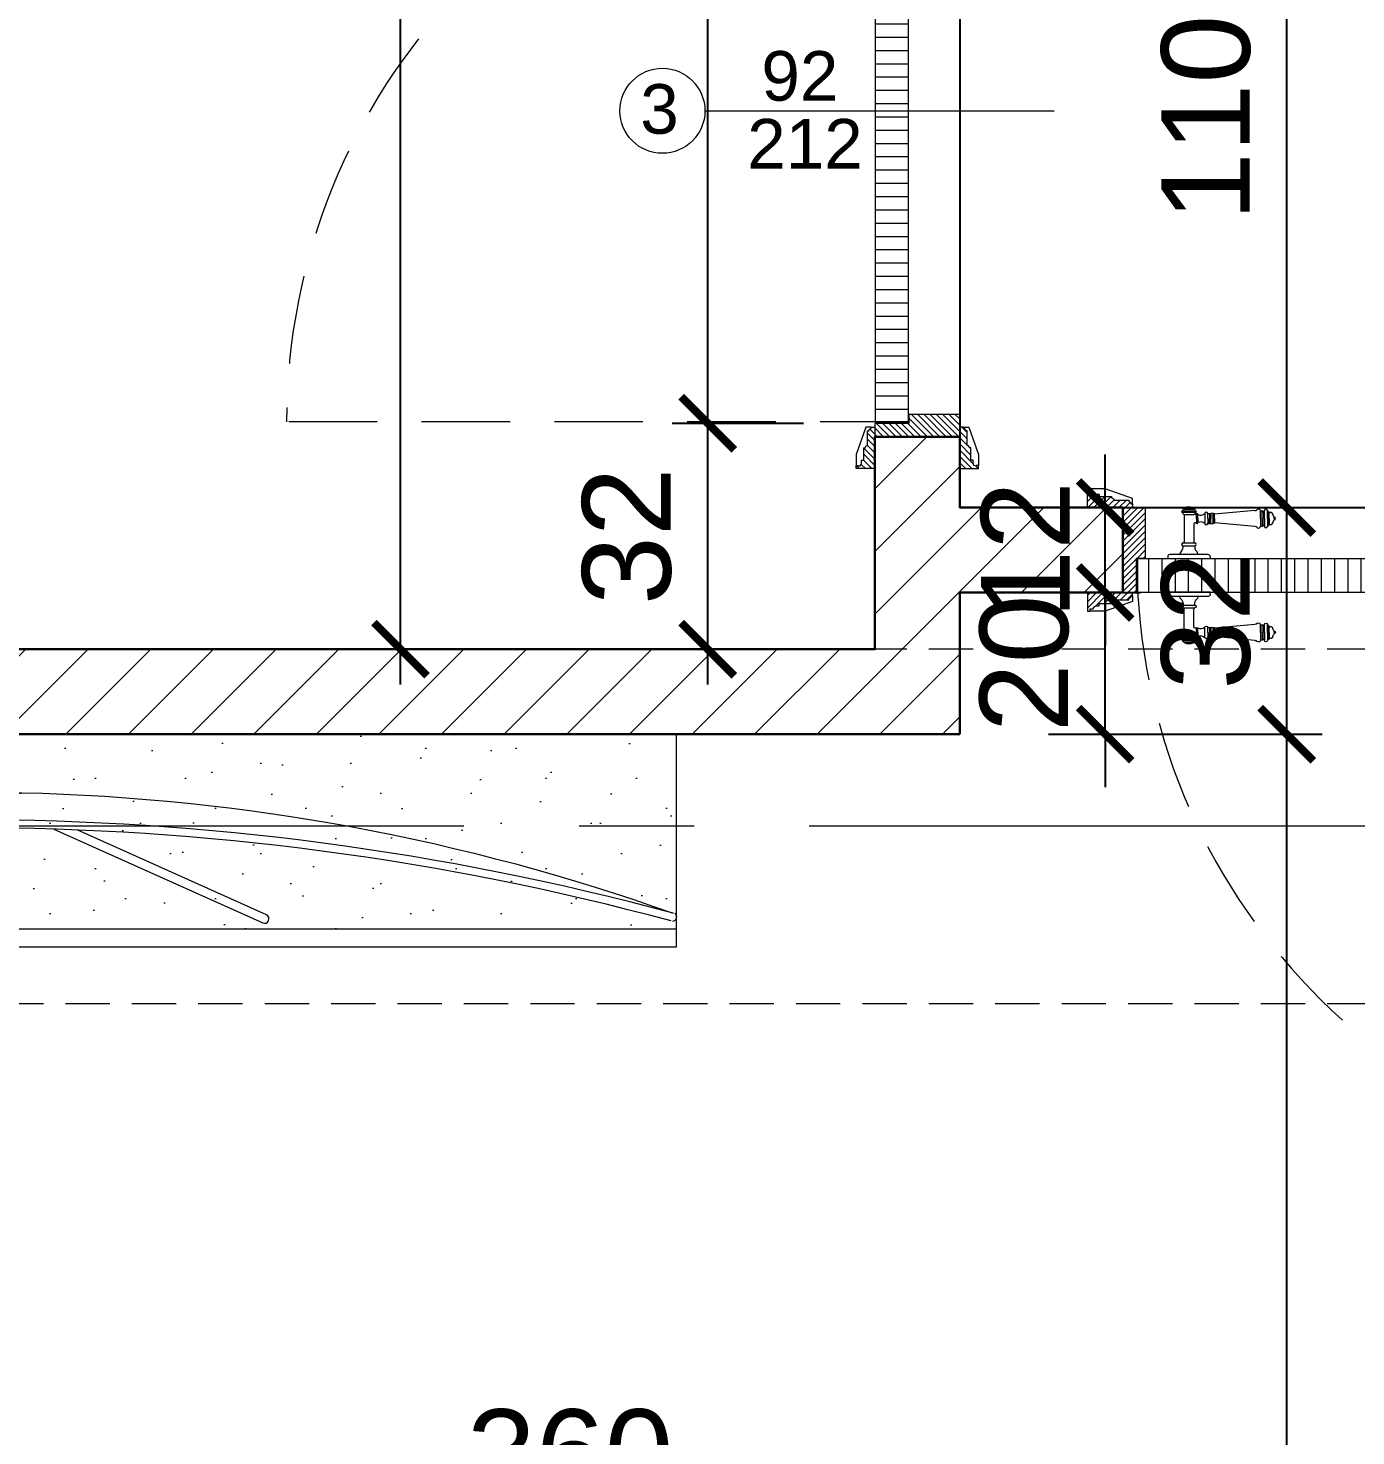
# Model space of a CAD drawing. Header units: centimetres. Extents: x 99002 to 104403, y -55119 to -48358.
# Drawn here: x 101267.8 to 101455.2, y -52908.4 to -52709.7 of the extents above; entities that cross this region are included whole.
import ezdxf

# ---------------------------------------------------------------- set-up
doc = ezdxf.new("R2010")
doc.units = ezdxf.units.CM
doc.header["$LTSCALE"] = 50
doc.header["$MEASUREMENT"] = 0
doc.linetypes.add('AXES', pattern=[2, 1.25, -0.25, 0.25, -0.25])
doc.linetypes.add('CACHE', pattern=[0.375, 0.25, -0.125])
doc.layers.get('0').update_dxf_attribs({"color": 8})
doc.layers.add('AXES', color=10, linetype='AXES')
doc.layers.add('COTE 50ème', color=1, linetype='Continuous')
for name, color, linetype, lineweight in [('BETON CACHE', 4, 'CACHE', 5), ('door', 44, 'Continuous', 5), ('MACONNERIE COUPE', 7, 'Continuous', 30), ('MACONNERIE HACHURE', 253, 'Continuous', 13), ('mobilimi', 8, 'Continuous', 9)]:
    doc.layers.add(name, color=color, linetype=linetype, lineweight=lineweight)
doc.layers.add('FMULT', color=150, linetype='Continuous', plot=False)
doc.styles.add('GENERATED_STYLE_1', font='arial.ttf')
doc.styles.add('RS_TXT_50', font='arial.ttf', dxfattribs={"height": 12.5})
doc.dimstyles.new('RS_50CM_LINEAIRE', dxfattribs={"dimscale": 5, "dimtxt": 12.5, "dimasz": 1.5, "dimexe": 1, "dimexo": 2.5, "dimgap": 1, "dimtad": 1, "dimdec": 1, "dimrnd": 0.5, "dimdsep": 46, "dimtxsty": 'RS_TXT_50', "dimblk1": 'ARCHTICK', "dimblk2": 'ARCHTICK', "dimsah": 1, "dimcen": 2.5, "dimdle": 1, "dimclrt": 4, "dimadec": 0, "dimazin": 2, "dimtfac": 1, "dimtdec": 1, "dimtix": 1, "dimtmove": 2, "dimatfit": 3, "dimfxl": 1, "dimtolj": 1, "dimtzin": 0, "dimarcsym": 0})

# ---------------------------------------------------------------- blocks, each defined once
blk = doc.blocks.new('A$Cb79da119')
at = {"layer": 'AXES', "lineweight": 5, "ltscale": 1.3}
blk.add_line((3195, -1960), (-1985, -1960), dxfattribs=at)
blk = doc.blocks.new('door900')
at = {"color": 0}
for p, q in [((-9.3, 67.7), (9.3, 67.7)), ((9.3, 65.2), (-9.3, 65.2)), ((-6.8, 71.5), (-6.8, 70.2)), ((-5.5, 71.5), (-6.8, 71.5)), ((-6.8, 70.2), (6.8, 70.2)), ((-6.8, 62.7), (-6.8, 24)), ((-6.8, 62.7), (6.8, 62.7)), ((-5.5, 71.5), (5.5, 71.5)), ((5.5, 71.5), (6.8, 71.5)), ((6.8, 71.5), (6.8, 70.2)), ((8.7, 62.7), (6.8, 62.7)), ((10.5, 56.8), (10.5, 62.5)), ((12.7, 56.8), (12.7, 62.5)), ((22.5, 63.8), (22.5, 49.8)), ((26.5, 56.8), (26.5, 63.8)), ((26.5, 63.8), (29.1, 63.8)), ((26.5, 63.8), (29.1, 63.8)), ((29.1, 63.8), (29.1, 62.8)), ((29.1, 62.8), (29.1, 56.8)), ((31.1, 62.8), (31.1, 56.8)), ((34.1, 56.8), (34.1, 62.8)), ((34.1, 62.8), (34.1, 56.8)), ((92.8, 68.1), (36.2, 62.8)), ((36.2, 56.8), (36.2, 62.8)), ((101.2, 67.3), (103.2, 68)), ((101.2, 56.8), (101.2, 67.3)), ((103.2, 68), (103.2, 67.7)), ((103.2, 56.8), (103.2, 68)), ((106.5, 68), (105.5, 67.3)), ((105.5, 56.8), (105.5, 67.3)), ((106.5, 56.8), (106.5, 68)), ((110.7, 68), (111.8, 67.3)), ((110.7, 56.8), (110.7, 68)), ((111.8, 56.8), (111.8, 67.3)), ((111.8, 66.2), (113.3, 66.2)), ((113.3, 56.8), (113.3, 66.2)), ((6.8, 49.1), (6.8, 24)), ((8.7, 50.9), (8.7, 50.9)), ((10.5, 56.8), (10.5, 51.1)), ((12.7, 56.8), (12.7, 51.1)), ((26.5, 56.8), (26.5, 49.8)), ((26.5, 49.8), (29.1, 49.8)), ((26.5, 49.8), (29.1, 49.8)), ((29.1, 50.8), (29.1, 56.8)), ((29.1, 50.8), (29.1, 49.8)), ((29.1, 49.8), (29.1, 49.8)), ((31.1, 50.8), (31.1, 56.8)), ((34.1, 50.8), (34.1, 56.8)), ((34.1, 56.8), (34.1, 50.8)), ((36.2, 56.8), (36.2, 50.8)), ((92.8, 45.5), (36.2, 50.8)), ((101.2, 56.8), (101.2, 46.3)), ((101.2, 46.3), (103.2, 45.7)), ((103.2, 56.8), (103.2, 46.3)), ((103.2, 45.9), (103.2, 45.7)), ((105.5, 56.8), (105.5, 46.3)), ((106.5, 45.7), (105.5, 46.3)), ((106.5, 56.8), (106.5, 45.7)), ((110.7, 56.8), (110.7, 45.7)), ((110.7, 45.7), (111.8, 46.3)), ((111.8, 56.8), (111.8, 46.3)), ((111.8, 47.5), (113.3, 47.5)), ((113.3, 56.8), (113.3, 47.5)), ((120.5, 56.8), (120.5, 58.6)), ((120.5, 56.8), (120.5, 55)), ((-8.3, 22.3), (8.3, 22.3)), ((-30, 3), (-30, 0)), ((30, 0), (-30, 0)), ((27, 6), (-27, 6)), ((-8.3, 18.3), (8.3, 18.3)), ((30, 3), (30, 0))]:
    blk.add_line(p, q, dxfattribs=at)
for centre, radius, start, end in [((-9.3, 66.5), 1.25, 90, 270), ((-6.8, 67.7), 2.51, 90.115, 179.885), ((-6.8, 65.2), 2.51, 180.115, 269.885), ((0, 64), 9.29, 53.4104, 126.5896), ((6.8, 67.7), 2.51, 0.115, 89.885), ((6.8, 65.2), 2.51, 270.115, 359.885), ((8.6, 64.9), 2.15, 272.7029, 297.6142), ((9.3, 66.5), 1.25, 270, 90), ((10, 62.5), 0.561, 3.7097, 127.9634), ((11.6, 62.5), 1.1, 0.0106, 179.9894), ((16.7, 70.5), 8.83, 243.5466, 311.3694), ((24.5, 63.7), 2.01, 4.1469, 175.8531), ((30.1, 62.8), 1.03, 0, 180.0014), ((32.6, 62.8), 1.48, 0, 180), ((35.2, 62.8), 1.03, 0, 180), ((32.6, 62.8), 1.48, 1.563306237032948e-10, 2.08440831604393e-10), ((93.1, 72.5), 4.4, 266.3976, 315.6468), ((98.3, 67.4), 2.89, 358.3861, 135.6468), ((104.3, 67.6), 1.15, 170.914, 348.1019), ((108.6, 68), 2.1, 0, 180), ((115.5, 62.5), 2.84, 13.4568, 140.4953), ((127.9, 65.2), 9.88, 191.9991, 221.6757), ((8.7, 49), 1.91, 88.7426, 178.1515), ((8.6, 48.8), 2.15, 62.3858, 87.2971), ((10, 51.1), 0.561, 232.0366, 356.2903), ((11.6, 51.1), 1.1, 180.0106, 359.9894), ((16.7, 43.2), 8.83, 48.6306, 116.4534), ((24.5, 50), 2.01, 184.1469, 355.8531), ((30.1, 50.8), 1.03, 179.9972, 0), ((32.6, 50.8), 1.48, 180, 0), ((35.2, 50.8), 1.03, 180, 0), ((93.1, 41.1), 4.4, 44.3532, 93.6024), ((98.3, 46.2), 2.89, 224.3532, 1.6139), ((104.3, 46.1), 1.15, 11.8981, 189.086), ((108.6, 45.7), 2.1, 180, 0), ((115.5, 51.2), 2.84, 219.5047, 346.5432), ((127.9, 48.5), 9.88, 138.3243, 168.0009), ((120.5, 56.8), 1.79, 0, 90), ((120.5, 56.8), 1.79, 270, 0), ((-8.3, 20.3), 2, 90, 270), ((-8.5, 24), 1.71, 275.059, 359.7825), ((8.5, 24), 1.71, 180.2175, 264.941), ((8.3, 20.3), 2, 270, 90), ((-27, 3), 3, 90, 180), ((-6.8, 6), 6, 130.5908, 180), ((-16.6, 16.6), 8.41, 314.3689, 12.0705), ((16.6, 16.6), 8.41, 167.9295, 225.6311), ((6.8, 6), 6, 0, 49.4092), ((27, 3), 3, 0, 90)]:
    blk.add_arc(centre, radius, start, end, dxfattribs=at)
blk = doc.blocks.new('_ArchTick')
at = {"color": 0, "linetype": 'ByBlock', "const_width": 0.15}
blk.add_lwpolyline([(-0.5, -0.5), (0.5, 0.5)], dxfattribs=at)
blk = doc.blocks.new('*D1395')
at = {"layer": 'COTE 50ème', "color": 0, "lineweight": -2, "ltscale": 0.5, "transparency": 16777216}
for p, q in [((101164.34, -52902.52), (101164.34, -52927.39)), ((101524.34, -52915.8), (101524.34, -52927.39)), ((101159.34, -52922.39), (101529.34, -52922.39))]:
    blk.add_line(p, q, dxfattribs=at)
at = {"layer": 'Defpoints', "color": 0, "ltscale": 0.5, "transparency": 16777216}
for p in [(101164.34, -52890.02), (101524.34, -52903.3), (101524.34, -52922.39)]:
    blk.add_point(p, dxfattribs=at)
at = {"layer": 'COTE 50ème', "color": 0, "lineweight": -2, "ltscale": 0.5, "transparency": 16777216, "xscale": 7.5, "yscale": 7.5, "zscale": 7.5, "rotation": 180}
blk.add_blockref('_ArchTick', (101164.34, -52922.39), dxfattribs=at)
at = {"layer": 'COTE 50ème', "color": 0, "lineweight": -2, "ltscale": 0.5, "transparency": 16777216, "xscale": 7.5, "yscale": 7.5, "zscale": 7.5}
blk.add_blockref('_ArchTick', (101524.34, -52922.39), dxfattribs=at)
at = {"layer": 'COTE 50ème', "color": 4, "ltscale": 0.5, "transparency": 16777216, "insert": (101344.34, -52911), "char_height": 12.5, "attachment_point": 5, "style": 'RS_TXT_50'}
blk.add_mtext('\\A1;360', dxfattribs=at)
blk = doc.blocks.new('*D1514')
at = {"layer": 'COTE 50ème', "color": 0, "lineweight": -2, "ltscale": 0.5, "transparency": 16777216}
for p, q in [((101445.49, -53112.36), (101445.49, -52804.36)), ((101411.84, -52809.36), (101450.49, -52809.36)), ((101433.55, -53107.36), (101450.49, -53107.36))]:
    blk.add_line(p, q, dxfattribs=at)
at = {"layer": 'Defpoints', "color": 0, "ltscale": 0.5, "transparency": 16777216}
for p in [(101399.34, -52809.36), (101445.49, -52809.36), (101421.05, -53107.36)]:
    blk.add_point(p, dxfattribs=at)
at = {"layer": 'COTE 50ème', "color": 0, "lineweight": -2, "ltscale": 0.5, "transparency": 16777216, "xscale": 7.5, "yscale": 7.5, "zscale": 7.5}
for p, rotation in [((101445.49, -52809.36), 90), ((101445.49, -53107.36), 270)]:
    blk.add_blockref('_ArchTick', p, dxfattribs=dict(at, rotation=rotation))
at = {"layer": 'COTE 50ème', "color": 4, "ltscale": 0.5, "transparency": 16777216, "insert": (101434.11, -52958.36), "char_height": 12.5, "attachment_point": 5, "rotation": 90, "style": 'RS_TXT_50'}
blk.add_mtext('\\A1;298', dxfattribs=at)
blk = doc.blocks.new('*D1515')
at = {"layer": 'COTE 50ème', "color": 0, "lineweight": -2, "ltscale": 0.5, "transparency": 16777216}
for p, q in [((101445.49, -52814.36), (101445.49, -52772.36)), ((101420.49, -52777.36), (101450.49, -52777.36)), ((101411.84, -52809.36), (101450.49, -52809.36))]:
    blk.add_line(p, q, dxfattribs=at)
at = {"layer": 'Defpoints', "color": 0, "ltscale": 0.5, "transparency": 16777216}
for p in [(101407.99, -52777.36), (101445.49, -52777.36), (101399.34, -52809.36)]:
    blk.add_point(p, dxfattribs=at)
at = {"layer": 'COTE 50ème', "color": 0, "lineweight": -2, "ltscale": 0.5, "transparency": 16777216, "xscale": 7.5, "yscale": 7.5, "zscale": 7.5}
for p, rotation in [((101445.49, -52777.36), 90), ((101445.49, -52809.36), 270)]:
    blk.add_blockref('_ArchTick', p, dxfattribs=dict(at, rotation=rotation))
at = {"layer": 'COTE 50ème', "color": 4, "ltscale": 0.5, "transparency": 16777216, "insert": (101434.11, -52793.36), "char_height": 12.5, "attachment_point": 5, "rotation": 90, "style": 'RS_TXT_50'}
blk.add_mtext('\\A1;32', dxfattribs=at)
blk = doc.blocks.new('*D1516')
at = {"layer": 'COTE 50ème', "color": 0, "lineweight": -2, "ltscale": 0.5, "transparency": 16777216}
for p, q in [((101445.49, -52782.36), (101445.49, -52662.36)), ((101430.52, -52667.36), (101450.49, -52667.36)), ((101420.49, -52777.36), (101450.49, -52777.36))]:
    blk.add_line(p, q, dxfattribs=at)
at = {"layer": 'Defpoints', "color": 0, "ltscale": 0.5, "transparency": 16777216}
for p in [(101418.02, -52667.36), (101445.49, -52667.36), (101407.99, -52777.36)]:
    blk.add_point(p, dxfattribs=at)
at = {"layer": 'COTE 50ème', "color": 0, "lineweight": -2, "ltscale": 0.5, "transparency": 16777216, "xscale": 7.5, "yscale": 7.5, "zscale": 7.5}
for p, rotation in [((101445.49, -52667.36), 90), ((101445.49, -52777.36), 270)]:
    blk.add_blockref('_ArchTick', p, dxfattribs=dict(at, rotation=rotation))
at = {"layer": 'COTE 50ème', "color": 4, "ltscale": 0.5, "transparency": 16777216, "insert": (101434.11, -52722.36), "char_height": 12.5, "attachment_point": 5, "rotation": 90, "style": 'RS_TXT_50'}
blk.add_mtext('\\A1;110', dxfattribs=at)
blk = doc.blocks.new('*D1521')
at = {"layer": 'COTE 50ème', "color": 0, "lineweight": -2, "ltscale": 0.5, "transparency": 16777216}
for p, q in [((101363.75, -52802.36), (101363.75, -52760.48)), ((101377.25, -52765.48), (101358.75, -52765.48)), ((101369.76, -52797.36), (101358.75, -52797.36))]:
    blk.add_line(p, q, dxfattribs=at)
at = {"layer": 'Defpoints', "color": 0, "ltscale": 0.5, "transparency": 16777216}
for p in [(101363.75, -52765.48), (101389.75, -52765.48), (101382.26, -52797.36)]:
    blk.add_point(p, dxfattribs=at)
at = {"layer": 'COTE 50ème', "color": 0, "lineweight": -2, "ltscale": 0.5, "transparency": 16777216, "xscale": 7.5, "yscale": 7.5, "zscale": 7.5}
for p, rotation in [((101363.75, -52765.48), 90), ((101363.75, -52797.36), 270)]:
    blk.add_blockref('_ArchTick', p, dxfattribs=dict(at, rotation=rotation))
at = {"layer": 'COTE 50ème', "color": 4, "ltscale": 0.5, "transparency": 16777216, "insert": (101352.36, -52781.42), "char_height": 12.5, "attachment_point": 5, "rotation": 90, "style": 'RS_TXT_50'}
blk.add_mtext('\\A1;32', dxfattribs=at)
blk = doc.blocks.new('*D1522')
at = {"layer": 'COTE 50ème', "color": 0, "lineweight": -2, "ltscale": 0.5, "transparency": 16777216}
for p, q in [((101363.75, -52770.48), (101363.75, -52497.36)), ((101367.33, -52502.36), (101358.75, -52502.36)), ((101377.25, -52765.48), (101358.75, -52765.48))]:
    blk.add_line(p, q, dxfattribs=at)
at = {"layer": 'Defpoints', "color": 0, "ltscale": 0.5, "transparency": 16777216}
for p in [(101363.75, -52502.36), (101379.83, -52502.36), (101389.75, -52765.48)]:
    blk.add_point(p, dxfattribs=at)
at = {"layer": 'COTE 50ème', "color": 0, "lineweight": -2, "ltscale": 0.5, "transparency": 16777216, "xscale": 7.5, "yscale": 7.5, "zscale": 7.5}
for p, rotation in [((101363.75, -52502.36), 90), ((101363.75, -52765.48), 270)]:
    blk.add_blockref('_ArchTick', p, dxfattribs=dict(at, rotation=rotation))
at = {"layer": 'COTE 50ème', "color": 4, "ltscale": 0.5, "transparency": 16777216, "insert": (101352.36, -52633.92), "char_height": 12.5, "attachment_point": 5, "rotation": 90, "style": 'RS_TXT_50'}
blk.add_mtext('\\A1;263', dxfattribs=at)
blk = doc.blocks.new('*D1523')
at = {"layer": 'COTE 50ème', "color": 0, "lineweight": -2, "ltscale": 0.5, "transparency": 16777216}
for p, q in [((101320.38, -52802.36), (101320.38, -52497.36)), ((101327.27, -52502.36), (101315.38, -52502.36)), ((101327.27, -52797.36), (101315.38, -52797.36))]:
    blk.add_line(p, q, dxfattribs=at)
at = {"layer": 'Defpoints', "color": 0, "ltscale": 0.5, "transparency": 16777216}
for p in [(101320.38, -52502.36), (101339.77, -52502.36), (101339.77, -52797.36)]:
    blk.add_point(p, dxfattribs=at)
at = {"layer": 'COTE 50ème', "color": 0, "lineweight": -2, "ltscale": 0.5, "transparency": 16777216, "xscale": 7.5, "yscale": 7.5, "zscale": 7.5}
for p, rotation in [((101320.38, -52502.36), 90), ((101320.38, -52797.36), 270)]:
    blk.add_blockref('_ArchTick', p, dxfattribs=dict(at, rotation=rotation))
at = {"layer": 'COTE 50ème', "color": 4, "ltscale": 0.5, "transparency": 16777216, "insert": (101309, -52649.86), "char_height": 12.5, "attachment_point": 5, "rotation": 90, "style": 'RS_TXT_50'}
blk.add_mtext('\\A1;295', dxfattribs=at)
blk = doc.blocks.new('*D1524')
at = {"layer": 'COTE 50ème', "color": 0, "lineweight": -2, "ltscale": 0.5, "transparency": 16777216}
for p, q in [((101387.34, -52677.28), (101387.34, -52706.56)), ((101054.34, -52740.73), (101054.34, -52696.56)), ((101049.34, -52701.56), (101392.34, -52701.56))]:
    blk.add_line(p, q, dxfattribs=at)
at = {"layer": 'Defpoints', "color": 0, "ltscale": 0.5, "transparency": 16777216}
for p in [(101387.34, -52664.78), (101387.34, -52701.56), (101054.34, -52753.23)]:
    blk.add_point(p, dxfattribs=at)
at = {"layer": 'COTE 50ème', "color": 0, "lineweight": -2, "ltscale": 0.5, "transparency": 16777216, "xscale": 7.5, "yscale": 7.5, "zscale": 7.5, "rotation": 180}
blk.add_blockref('_ArchTick', (101054.34, -52701.56), dxfattribs=at)
at = {"layer": 'COTE 50ème', "color": 0, "lineweight": -2, "ltscale": 0.5, "transparency": 16777216, "xscale": 7.5, "yscale": 7.5, "zscale": 7.5}
blk.add_blockref('_ArchTick', (101387.34, -52701.56), dxfattribs=at)
at = {"layer": 'COTE 50ème', "color": 4, "ltscale": 0.5, "transparency": 16777216, "insert": (101220.84, -52690.17), "char_height": 12.5, "attachment_point": 5, "style": 'RS_TXT_50'}
blk.add_mtext('\\A1;333', dxfattribs=at)
blk = doc.blocks.new('*D1590')
at = {"layer": 'COTE 50ème', "color": 0, "lineweight": -2, "ltscale": 0.5, "transparency": 16777216}
for p, q in [((101419.86, -52789.36), (101419.86, -52781.86)), ((101411.84, -52789.36), (101424.86, -52789.36)), ((101419.86, -52809.36), (101419.86, -52789.36)), ((101411.84, -52809.36), (101424.86, -52809.36)), ((101419.86, -52809.36), (101419.86, -52816.86))]:
    blk.add_line(p, q, dxfattribs=at)
at = {"layer": 'Defpoints', "color": 0, "ltscale": 0.5, "transparency": 16777216}
for p in [(101399.34, -52789.36), (101419.86, -52789.36), (101399.34, -52809.36)]:
    blk.add_point(p, dxfattribs=at)
at = {"layer": 'COTE 50ème', "color": 0, "lineweight": -2, "ltscale": 0.5, "transparency": 16777216, "xscale": 7.5, "yscale": 7.5, "zscale": 7.5}
for p, rotation in [((101419.86, -52789.36), 270), ((101419.86, -52809.36), 90)]:
    blk.add_blockref('_ArchTick', p, dxfattribs=dict(at, rotation=rotation))
at = {"layer": 'COTE 50ème', "color": 4, "ltscale": 0.5, "transparency": 16777216, "insert": (101408.47, -52799.36), "char_height": 12.5, "attachment_point": 5, "rotation": 90, "style": 'RS_TXT_50'}
blk.add_mtext('\\A1;20', dxfattribs=at)
blk = doc.blocks.new('*D1591')
at = {"layer": 'COTE 50ème', "color": 0, "lineweight": -2, "ltscale": 0.5, "transparency": 16777216}
for p, q in [((101419.86, -52777.36), (101419.86, -52769.86)), ((101411.84, -52777.36), (101424.86, -52777.36)), ((101419.86, -52789.36), (101419.86, -52777.36)), ((101411.84, -52789.36), (101424.86, -52789.36)), ((101419.86, -52789.36), (101419.86, -52796.86))]:
    blk.add_line(p, q, dxfattribs=at)
at = {"layer": 'Defpoints', "color": 0, "ltscale": 0.5, "transparency": 16777216}
for p in [(101399.34, -52777.36), (101419.86, -52777.36), (101399.34, -52789.36)]:
    blk.add_point(p, dxfattribs=at)
at = {"layer": 'COTE 50ème', "color": 0, "lineweight": -2, "ltscale": 0.5, "transparency": 16777216, "xscale": 7.5, "yscale": 7.5, "zscale": 7.5}
for p, rotation in [((101419.86, -52777.36), 270), ((101419.86, -52789.36), 90)]:
    blk.add_blockref('_ArchTick', p, dxfattribs=dict(at, rotation=rotation))
at = {"layer": 'COTE 50ème', "color": 4, "ltscale": 0.5, "transparency": 16777216, "insert": (101408.58, -52783.36), "char_height": 12.5, "attachment_point": 5, "rotation": 90, "style": 'RS_TXT_50'}
blk.add_mtext('\\A1;12', dxfattribs=at)

msp = doc.modelspace()

# ---------------------------------------------------------------- hatches: boundary and pattern name
at = {"layer": 'door'}
h = msp.add_hatch(dxfattribs=at)
h.set_pattern_fill('ANSI31', color=256, scale=15, angle=675)
h.set_pattern_definition([(360, (1620.274, 4152.1684), (1e-15, 1.875), [])])
h.paths.add_polyline_path([(101392.11, -52765.27), (101392.11, -52677.46), (101387.4, -52677.46), (101387.4, -52765.27)])
h = msp.add_hatch(dxfattribs=at)
h.set_pattern_fill('ANSI31', color=256, scale=5, angle=1170)
h.set_pattern_definition([(135, (45667.7065, -189356.54663), (-0.4419417382, -0.4419417382), [])])
edge = h.paths.add_edge_path()
edge.add_line((101401.23, -52771.11), (101401.23, -52770.7))
edge.add_line((101401.23, -52770.7), (101400.91, -52770.7))
edge.add_line((101400.91, -52770.7), (101400.91, -52768.93))
edge.add_line((101400.91, -52768.93), (101400.7, -52768.93))
edge.add_arc((101400.39, -52768.93), 0.314, 0, 90)
edge.add_line((101400.39, -52768.62), (101400.39, -52766.52))
edge.add_line((101400.39, -52766.52), (101400.18, -52766.52))
edge.add_arc((101399.87, -52766.52), 0.314, 360, 450)
edge.add_line((101399.87, -52766.21), (101399.87, -52766))
edge.add_line((101399.87, -52766), (101399.34, -52766))
edge.add_line((101399.34, -52766), (101399.34, -52771.86))
edge.add_line((101399.34, -52771.86), (101401.96, -52771.86))
edge.add_line((101401.96, -52771.86), (101401.96, -52771.45))
edge.add_line((101401.96, -52771.45), (101401.65, -52771.45))
edge.add_line((101401.65, -52771.45), (101401.65, -52771.53))
edge.add_arc((101401.65, -52771.11), 0.419, 180, 270, ccw=False)
h.paths.add_polyline_path([(101399.34, -52767.36), (101399.34, -52764.22), (101392.16, -52764.22), (101392.16, -52765.48), (101387.34, -52765.48), (101387.34, -52767.36)])
edge = h.paths.add_edge_path()
edge.add_line((101385.46, -52771.11), (101385.46, -52770.7))
edge.add_line((101385.46, -52770.7), (101385.77, -52770.7))
edge.add_line((101385.77, -52770.7), (101385.77, -52768.93))
edge.add_line((101385.77, -52768.93), (101385.98, -52768.93))
edge.add_arc((101386.3, -52768.93), 0.314, 90, 180, ccw=False)
edge.add_line((101386.3, -52768.62), (101386.3, -52766.52))
edge.add_line((101386.3, -52766.52), (101386.5, -52766.52))
edge.add_arc((101386.82, -52766.52), 0.314, 90, 180, ccw=False)
edge.add_line((101386.82, -52766.21), (101386.82, -52766))
edge.add_line((101386.82, -52766), (101387.34, -52766))
edge.add_line((101387.34, -52766), (101387.34, -52771.86))
edge.add_line((101387.34, -52771.86), (101384.72, -52771.86))
edge.add_line((101384.72, -52771.86), (101384.72, -52771.45))
edge.add_line((101384.72, -52771.45), (101385.04, -52771.45))
edge.add_line((101385.04, -52771.45), (101385.04, -52771.53))
edge.add_arc((101385.04, -52771.11), 0.419, 270, 360)
h = msp.add_hatch(dxfattribs=at)
h.set_pattern_fill('ANSI31', color=256, scale=5, angle=1080)
h.set_pattern_definition([(45, (-45239.58066, 12309.6811), (-0.4419417382, 0.4419417382), [])])
h.paths.add_polyline_path([(101422.34, -52777.36), (101425.49, -52777.36), (101425.49, -52784.54), (101424.23, -52784.54), (101424.23, -52789.36), (101422.34, -52789.36)])
edge = h.paths.add_edge_path()
edge.add_line((101418.59, -52775.48), (101419.01, -52775.48))
edge.add_line((101419.01, -52775.48), (101419.01, -52775.79))
edge.add_line((101419.01, -52775.79), (101420.77, -52775.79))
edge.add_line((101420.77, -52775.79), (101420.77, -52776))
edge.add_arc((101420.77, -52776.31), 0.314, 0, 90, ccw=False)
edge.add_line((101421.09, -52776.31), (101423.18, -52776.31))
edge.add_line((101423.18, -52776.31), (101423.18, -52776.52))
edge.add_arc((101423.18, -52776.84), 0.314, 0, 90, ccw=False)
edge.add_line((101423.5, -52776.84), (101423.7, -52776.84))
edge.add_line((101423.7, -52776.84), (101423.7, -52777.36))
edge.add_line((101423.7, -52777.36), (101417.34, -52777.36))
edge.add_line((101417.34, -52777.36), (101417.34, -52774.74))
edge.add_line((101417.34, -52774.74), (101417.75, -52774.74))
edge.add_line((101417.75, -52774.74), (101417.75, -52775.06))
edge.add_line((101417.75, -52775.06), (101418.17, -52775.06))
edge.add_arc((101418.59, -52775.06), 0.419, 180, 270)
edge = h.paths.add_edge_path()
edge.add_line((101418.59, -52791.25), (101419.01, -52791.25))
edge.add_line((101419.01, -52791.25), (101419.01, -52790.93))
edge.add_line((101419.01, -52790.93), (101420.77, -52790.93))
edge.add_line((101420.77, -52790.93), (101420.77, -52790.72))
edge.add_arc((101420.77, -52790.41), 0.314, 270, 360)
edge.add_line((101421.09, -52790.41), (101423.18, -52790.41))
edge.add_line((101423.18, -52790.41), (101423.18, -52790.2))
edge.add_arc((101423.18, -52789.89), 0.314, 270, 360)
edge.add_line((101423.5, -52789.89), (101423.7, -52789.89))
edge.add_line((101423.7, -52789.89), (101423.7, -52789.36))
edge.add_line((101423.7, -52789.36), (101417.34, -52789.36))
edge.add_line((101417.34, -52789.36), (101417.34, -52791.98))
edge.add_line((101417.34, -52791.98), (101417.75, -52791.98))
edge.add_line((101417.75, -52791.98), (101417.75, -52791.67))
edge.add_line((101417.75, -52791.67), (101418.17, -52791.67))
edge.add_arc((101418.59, -52791.67), 0.419, 90, 180, ccw=False)
h = msp.add_hatch(dxfattribs=at)
h.set_pattern_fill('ANSI31', color=256, scale=15, angle=585)
h.set_pattern_definition([(270, (148269.1344, 56357.1135), (1.875, -2e-15), [])])
h.paths.add_polyline_path([(101512.25, -52784.6), (101424.44, -52784.6), (101424.44, -52789.31), (101512.25, -52789.31)])
at = {"layer": 'MACONNERIE HACHURE'}
h = msp.add_hatch(dxfattribs=at)
h.set_pattern_fill('ANSI31', color=256, scale=50, style=0)
h.set_pattern_definition([(45, (820.335, 14145.356), (-4.41941738, 4.41941738), [])])
h.paths.add_polyline_path([(101879.34, -52767.36), (101899.34, -52767.36), (101899.34, -52797.36), (101879.34, -52797.36)])
h.paths.add_polyline_path([(102379.34, -52767.36), (102359.34, -52767.36), (102359.34, -52797.36), (102379.34, -52797.36)])
h.paths.add_polyline_path([(101799.34, -53762.36), (101824.34, -53762.36), (101824.34, -53856.36), (101799.34, -53856.36)])
h.paths.add_polyline_path([(101799.34, -53737.36), (101824.34, -53737.36), (101824.34, -53581.36), (101876.34, -53581.36), (101876.34, -53559.36), (101864.34, -53559.36), (101864.34, -53569.36), (101739.34, -53569.36), (101739.34, -53581.36), (101799.34, -53581.36)])
h.paths.add_polyline_path([(102459.34, -53762.36), (102434.34, -53762.36), (102434.34, -53856.36), (102459.34, -53856.36)])
h.paths.add_polyline_path([(101694.34, -53762.36), (101524.34, -53762.36), (101524.34, -53737.36), (101694.34, -53737.36)])
h.paths.add_polyline_path([(101399.34, -54162.36), (101499.34, -54162.36), (101499.34, -54187.36), (101399.34, -54187.36)])
h.paths.add_polyline_path([(101739.34, -54162.36), (101679.34, -54162.36), (101679.34, -54187.36), (101764.34, -54187.36), (101764.34, -54122.36), (101799.34, -54122.36), (101799.34, -54097.36), (101739.34, -54097.36)])
h.paths.add_polyline_path([(101059.34, -54032.36), (101059.34, -54097.36), (101164.34, -54097.36), (101164.34, -54162.36), (101219.34, -54162.36), (101219.34, -54187.36), (101139.34, -54187.36), (101139.34, -54122.36), (101029.34, -54122.36), (101029.34, -54057.36), (101011.49, -54057.36), (101011.49, -54032.36)])
h.paths.add_polyline_path([(101029.34, -53762.36), (101054.34, -53762.36), (101054.34, -53795.36), (101029.34, -53795.36)])
h.paths.add_polyline_path([(102859.34, -54162.36), (102759.34, -54162.36), (102759.34, -54187.36), (102859.34, -54187.36)])
h.paths.add_polyline_path([(102519.34, -54162.36), (102579.34, -54162.36), (102579.34, -54187.36), (102494.34, -54187.36), (102494.34, -54122.36), (102459.34, -54122.36), (102459.34, -54097.36), (102519.34, -54097.36)])
h.paths.add_polyline_path([(103199.34, -54032.36), (103199.34, -54097.36), (103094.34, -54097.36), (103094.34, -54162.36), (103039.34, -54162.36), (103039.34, -54187.36), (103119.34, -54187.36), (103119.34, -54122.36), (103229.34, -54122.36), (103229.34, -54057.36), (103247.19, -54057.36), (103247.19, -54032.36)])
h.paths.add_polyline_path([(103229.34, -53762.36), (103204.34, -53762.36), (103204.34, -53795.36), (103229.34, -53795.36)])
h.paths.add_polyline_path([(102902.34, -53762.36), (102919.34, -53762.51), (102919.34, -53737.51), (102902.34, -53737.36)])
h.paths.add_polyline_path([(101356.34, -53762.36), (101339.34, -53762.51), (101339.34, -53737.51), (101356.34, -53737.36)])
h.paths.add_polyline_path([(101054.34, -53677.36), (101029.34, -53677.36), (101029.34, -53737.36), (101054.34, -53737.36)])
h.paths.add_polyline_path([(101524.34, -52789.36), (101514.34, -52789.36), (101514.34, -52777.36), (101554.34, -52777.36), (101554.34, -52789.36), (101544.34, -52789.36), (101544.34, -53107.36), (101714.34, -53107.36), (101714.34, -52789.36), (101636.33, -52789.36), (101636.33, -52777.36), (101734.34, -52777.36), (101734.34, -53137.36), (101164.34, -53137.36), (101164.34, -53182.36), (101139.34, -53182.36), (101139.34, -53132.36), (101029.34, -53132.36), (101029.34, -53112.36), (101139.34, -53112.36), (101139.34, -53062.36), (101164.34, -53062.36), (101164.34, -53107.36), (101524.34, -53107.36)])
h.paths.add_polyline_path([(102564.34, -53762.36), (102734.34, -53762.36), (102734.34, -53737.36), (102564.34, -53737.36)])
h.paths.add_polyline_path([(102859.34, -53731.36), (102859.34, -53736.36), (102807.34, -53736.36), (102807.34, -53737.36), (102802.34, -53737.36), (102802.34, -53731.36)])
h.paths.add_polyline_path([(102309.51, -52902.36), (102359.34, -52902.36), (102359.34, -52942.36), (102309.51, -52942.36)])
h.paths.add_polyline_path([(102149.34, -52902.36), (102189.34, -52902.36), (102189.34, -52942.36), (102149.34, -52942.36)])
h.paths.add_polyline_path([(102289.34, -52547.36), (102379.34, -52547.36), (102379.34, -52607.36), (102532.34, -52607.36), (102532.34, -52344.36), (102544.34, -52344.36), (102544.34, -52482.36), (102554.34, -52482.36), (102554.34, -52494.36), (102544.34, -52494.36), (102544.34, -52632.36), (102379.34, -52632.36), (102379.34, -52667.36), (102359.34, -52667.36), (102359.34, -52583.36), (102289.34, -52583.36), (102289.34, -52632.36), (102254.34, -52632.36), (102254.34, -52612.36), (102264.34, -52612.36), (102264.34, -52562.36), (102289.34, -52562.36), (102289.34, -52578.36), (102359.34, -52578.36), (102359.34, -52552.36), (102289.34, -52552.36)])
h.paths.add_polyline_path([(103094.34, -52154.25), (103119.34, -52154.25), (103119.34, -52107.36), (103094.34, -52107.36)])
h.paths.add_polyline_path([(102734.34, -52789.36), (102744.34, -52789.36), (102744.34, -52777.36), (102704.34, -52777.36), (102704.34, -52789.36), (102714.34, -52789.36), (102714.34, -53107.36), (102544.34, -53107.36), (102544.34, -52789.36), (102622.35, -52789.36), (102622.35, -52777.36), (102524.34, -52777.36), (102524.34, -53137.36), (103094.34, -53137.36), (103094.34, -53182.36), (103119.34, -53182.36), (103119.34, -53132.36), (103229.34, -53132.36), (103229.34, -53112.36), (103119.34, -53112.36), (103119.34, -53062.36), (103094.34, -53062.36), (103094.34, -53107.36), (102734.34, -53107.36)])
h.paths.add_polyline_path([(103204.34, -53677.36), (103229.34, -53677.36), (103229.34, -53737.36), (103204.34, -53737.36)])
h.paths.add_polyline_path([(102459.34, -53737.36), (102434.34, -53737.36), (102434.34, -53581.36), (102382.34, -53581.36), (102382.34, -53559.36), (102394.34, -53559.36), (102394.34, -53569.36), (102519.34, -53569.36), (102519.34, -53581.36), (102459.34, -53581.36)])
h.paths.add_polyline_path([(102434.34, -53932.36), (102434.34, -53952.36), (102384.34, -53952.36), (102384.34, -54072.36), (102359.34, -54072.36), (102359.34, -53957.36), (102341.84, -53957.36), (102341.84, -53932.36)])
h.paths.add_polyline_path([(103094.34, -52482.36), (103094.34, -52424.25), (103119.34, -52424.25), (103119.34, -52477.36), (103229.34, -52477.36), (103229.34, -52567.36), (103204.34, -52567.36), (103204.34, -52502.36), (102871.34, -52502.36), (102871.34, -52675.36), (102859.34, -52675.36), (102859.34, -52667.36), (102803.34, -52667.36), (102803.34, -52655.36), (102859.34, -52655.36), (102859.34, -52507.36), (102711.34, -52507.36), (102711.34, -52655.36), (102721.34, -52655.36), (102721.34, -52667.36), (102699.34, -52667.36), (102699.34, -52494.36), (102646.48, -52494.36), (102646.48, -52482.36)])
h.paths.add_polyline_path([(102859.34, -52809.36), (102859.34, -52789.36), (102836.34, -52789.36), (102836.34, -52777.36), (102859.34, -52777.36), (102859.34, -52767.36), (102871.34, -52767.36), (102871.34, -52797.36), (103094.34, -52797.36), (103094.34, -52809.36)])
h.paths.add_polyline_path([(102294.34, -53447.36), (102294.34, -53459.36), (102382.34, -53459.36), (102382.34, -53467.36), (102394.34, -53467.36), (102394.34, -53447.36)])
h.paths.add_polyline_path([(103204.34, -52797.36), (103229.34, -52797.36), (103229.34, -52747.36), (103204.34, -52747.36)])
h.paths.add_polyline_path([(103204.34, -53447.36), (103229.34, -53447.36), (103229.34, -53497.36), (103204.34, -53497.36)])
h.paths.add_polyline_path([(103094.34, -52847.36), (103119.34, -52847.36), (103119.34, -52902.25), (103094.34, -52902.25)], flags=17)
h.paths.add_polyline_path([(103094.34, -53397.36), (103119.34, -53397.36), (103119.34, -53342.47), (103094.34, -53342.47)])
h.paths.add_polyline_path([(101949.18, -52902.36), (101899.34, -52902.36), (101899.34, -52942.36), (101949.18, -52942.36)])
h.paths.add_polyline_path([(102109.34, -52902.36), (102069.34, -52902.36), (102069.34, -52942.36), (102109.34, -52942.36)])
h.paths.add_polyline_path([(102264.34, -52082.36), (102244.34, -52082.36), (102244.34, -52057.36), (102264.34, -52057.36)])
h.paths.add_polyline_path([(102579.34, -52082.36), (102579.34, -52057.36), (102399.34, -52057.36), (102399.34, -52082.36), (102532.34, -52082.36), (102532.34, -52252.36), (102544.34, -52252.36), (102544.34, -52082.36)])
h.paths.add_polyline_path([(101969.34, -52547.36), (101879.34, -52547.36), (101879.34, -52607.36), (101726.34, -52607.36), (101726.34, -52344.36), (101714.34, -52344.36), (101714.34, -52482.36), (101704.34, -52482.36), (101704.34, -52494.36), (101714.34, -52494.36), (101714.34, -52632.36), (101879.34, -52632.36), (101879.34, -52667.36), (101899.34, -52667.36), (101899.34, -52583.36), (101969.34, -52583.36), (101969.34, -52632.36), (102154.34, -52632.36), (102154.34, -52612.36), (101994.34, -52612.36), (101994.34, -52562.36), (101969.34, -52562.36), (101969.34, -52578.36), (101899.34, -52578.36), (101899.34, -52552.36), (101969.34, -52552.36)])
h.paths.add_polyline_path([(101164.34, -52154.25), (101139.34, -52154.25), (101139.34, -52107.36), (101164.34, -52107.36)])
h.paths.add_polyline_path([(102144.34, -53932.36), (102161.84, -53932.36), (102161.84, -53957.36), (102144.34, -53957.36), (102144.34, -54122.36), (102114.34, -54122.36), (102114.34, -53957.36), (102096.84, -53957.36), (102096.84, -53932.36), (102114.34, -53932.36), (102114.34, -53459.36), (102046.34, -53459.36), (102046.34, -53447.36), (102114.34, -53447.36), (102114.34, -53272.36), (102144.34, -53272.36), (102144.34, -53447.36), (102212.34, -53447.36), (102212.34, -53459.36), (102144.34, -53459.36)])
h.paths.add_polyline_path([(101824.34, -53932.36), (101824.34, -53952.36), (101874.34, -53952.36), (101874.34, -54072.36), (101899.34, -54072.36), (101899.34, -53957.36), (101916.84, -53957.36), (101916.84, -53932.36)])
h.paths.add_polyline_path([(103094.34, -52082.36), (103039.34, -52082.36), (103039.34, -52057.36), (103094.34, -52057.36)])
h.paths.add_polyline_path([(102859.34, -52082.36), (102859.34, -52057.36), (102759.34, -52057.36), (102759.34, -52082.36)])
h.paths.add_polyline_path([(102144.34, -52082.36), (101994.34, -52082.36), (101994.34, -52057.36), (102144.34, -52057.36)])
h.paths.add_polyline_path([(101859.34, -52082.36), (101726.34, -52082.36), (101726.34, -52252.36), (101714.34, -52252.36), (101714.34, -52082.36), (101164.34, -52082.36), (101164.34, -52057.36), (101859.34, -52057.36)])
h.paths.add_polyline_path([(101164.34, -52482.36), (101164.34, -52424.25), (101139.34, -52424.25), (101139.34, -52477.36), (101029.34, -52477.36), (101029.34, -52567.36), (101054.34, -52567.36), (101054.34, -52502.36), (101387.34, -52502.36), (101387.34, -52675.36), (101399.34, -52675.36), (101399.34, -52667.36), (101455.34, -52667.36), (101455.34, -52655.36), (101399.34, -52655.36), (101399.34, -52507.36), (101547.34, -52507.36), (101547.34, -52655.36), (101537.34, -52655.36), (101537.34, -52667.36), (101559.34, -52667.36), (101559.34, -52494.36), (101612.21, -52494.36), (101612.21, -52482.36)])
h.paths.add_polyline_path([(101399.34, -52809.36), (101399.34, -52789.36), (101422.34, -52789.36), (101422.34, -52777.36), (101399.34, -52777.36), (101399.34, -52767.36), (101387.34, -52767.36), (101387.34, -52797.36), (101164.34, -52797.36), (101164.34, -52809.36)])
h.paths.add_polyline_path([(101964.34, -53447.36), (101964.34, -53459.36), (101876.34, -53459.36), (101876.34, -53467.36), (101864.34, -53467.36), (101864.34, -53447.36)])
h.paths.add_polyline_path([(101054.34, -52797.36), (101029.34, -52797.36), (101029.34, -52747.36), (101054.34, -52747.36)])
h.paths.add_polyline_path([(101054.34, -53447.36), (101029.34, -53447.36), (101029.34, -53497.36), (101054.34, -53497.36)])
h.paths.add_polyline_path([(101164.34, -52847.36), (101139.34, -52847.36), (101139.34, -52902.25), (101164.34, -52902.25)], flags=17)
h.paths.add_polyline_path([(101164.34, -53397.36), (101139.34, -53397.36), (101139.34, -53342.47), (101164.34, -53342.47)])
at = {"layer": 'mobilimi'}
h = msp.add_hatch(dxfattribs=at)
h.set_pattern_fill('CUT_STONE', color=256, angle=360, style=0, pattern_type=2)
h.set_pattern_definition([(315, (103969.258, -41672.289), (-6.363961, -6.363961), [0, -6, 0, -9]), (250, (103989.258, -41672.289), (8.4572336, -3.078181), [0, -4.4, 0, -7.6])])
h.paths.add_polyline_path([(101159.34, -52836.86), (101359.34, -52836.86), (101359.34, -52809.36), (101159.34, -52809.36)])

# ---------------------------------------------------------------- linework, layer by layer
at = {"layer": 'BETON CACHE', "lineweight": 5, "ltscale": 0.5}
msp.add_lwpolyline([(101029.34, -52847.36), (103229.34, -52847.36), (103229.34, -52797.36), (101029.34, -52797.36)], close=True, dxfattribs=at)
at = {"layer": 'door'}
msp.add_line((101363.35, -52721.36), (101412.67, -52721.36), dxfattribs=at)
at = {"layer": 'door', "linetype": 'CACHE'}
msp.add_line((101392.11, -52765.27), (101304.3, -52765.27), dxfattribs=at)
at = {"layer": 'door'}
for points in [[(101392.11, -52765.27), (101392.11, -52677.46), (101387.4, -52677.46), (101387.4, -52765.27), (101392.11, -52765.27)], [(101399.34, -52767.36), (101399.34, -52764.22), (101392.16, -52764.22), (101392.16, -52765.48), (101387.34, -52765.48), (101387.34, -52767.36), (101399.34, -52767.36)], [(101386.82, -52766), (101386.09, -52766), (101384.72, -52769.86), (101384.72, -52771.45)], [(101399.87, -52766), (101400.6, -52766), (101401.96, -52769.86), (101401.96, -52771.45)], [(101423.7, -52776.84), (101423.7, -52776.11), (101419.85, -52774.74), (101417.75, -52774.74)], [(101422.34, -52777.36), (101425.49, -52777.36), (101425.49, -52784.54), (101424.23, -52784.54), (101424.23, -52789.36), (101422.34, -52789.36), (101422.34, -52777.36)], [(101512.25, -52784.6), (101424.44, -52784.6), (101424.44, -52789.31), (101512.25, -52789.31), (101512.25, -52784.6)], [(101423.7, -52789.89), (101423.7, -52790.62), (101419.85, -52791.98), (101417.75, -52791.98)]]:
    msp.add_lwpolyline(points, dxfattribs=at)
for points in [[(101385.46, -52771.11), (101385.46, -52770.7), (101385.77, -52770.7), (101385.77, -52768.93), (101385.98, -52768.93, -0.414214), (101386.3, -52768.62), (101386.3, -52766.52), (101386.5, -52766.52, -0.414214), (101386.82, -52766.21), (101386.82, -52766), (101387.34, -52766), (101387.34, -52771.86), (101384.72, -52771.86), (101384.72, -52771.45), (101385.04, -52771.45), (101385.04, -52771.53, 0.414214), (101385.46, -52771.11)], [(101401.23, -52771.11), (101401.23, -52770.7), (101400.91, -52770.7), (101400.91, -52768.93), (101400.7, -52768.93, 0.414214), (101400.39, -52768.62), (101400.39, -52766.52), (101400.18, -52766.52, 0.414214), (101399.87, -52766.21), (101399.87, -52766), (101399.34, -52766), (101399.34, -52771.86), (101401.96, -52771.86), (101401.96, -52771.45), (101401.65, -52771.45), (101401.65, -52771.53, -0.414214), (101401.23, -52771.11)], [(101418.59, -52775.48), (101419.01, -52775.48), (101419.01, -52775.79), (101420.77, -52775.79), (101420.77, -52776, -0.414214), (101421.09, -52776.31), (101423.18, -52776.31), (101423.18, -52776.52, -0.414214), (101423.5, -52776.84), (101423.7, -52776.84), (101423.7, -52777.36), (101417.34, -52777.36), (101417.34, -52774.74), (101417.75, -52774.74), (101417.75, -52775.06), (101418.17, -52775.06, 0.414214), (101418.59, -52775.48)], [(101418.59, -52791.25), (101419.01, -52791.25), (101419.01, -52790.93), (101420.77, -52790.93), (101420.77, -52790.72, 0.414214), (101421.09, -52790.41), (101423.18, -52790.41), (101423.18, -52790.2, 0.414214), (101423.5, -52789.89), (101423.7, -52789.89), (101423.7, -52789.36), (101417.34, -52789.36), (101417.34, -52791.98), (101417.75, -52791.98), (101417.75, -52791.67), (101418.17, -52791.67, -0.414214), (101418.59, -52791.25)]]:
    msp.add_lwpolyline(points, format="xyb", dxfattribs=at)
msp.add_circle((101357.35, -52721.36), 6, dxfattribs=at)
at = {"layer": 'door', "linetype": 'CACHE'}
for centre, start, end in [((101392.34, -52765.36), 93.2184, 179.9417), ((101512.34, -52784.37), 183.2184, 269.9417)]:
    msp.add_arc(centre, 88.04, start, end, dxfattribs=at)
at = {"layer": 'FMULT', "ltscale": 0.5}
msp.add_lwpolyline([(101734.34, -53137.36), (101864.34, -53137.36), (101864.34, -52797.36), (101879.34, -52797.36), (101879.34, -52632.36), (101714.34, -52632.36), (101714.34, -52494.36), (101559.34, -52494.36), (101559.34, -52667.36), (101399.34, -52670.36), (101399.34, -52777.36), (101734.34, -52777.36)], close=True, dxfattribs=at)
at = {"layer": 'MACONNERIE COUPE'}
msp.add_lwpolyline([(101399.34, -52809.36), (101399.34, -52789.36), (101422.34, -52789.36), (101422.34, -52777.36), (101399.34, -52777.36), (101399.34, -52767.36), (101387.34, -52767.36), (101387.34, -52797.36), (101164.34, -52797.36), (101164.34, -52809.36)], close=True, dxfattribs=at)
at = {"layer": 'mobilimi'}
for p, q in [((101359.34, -52809.36), (101159.34, -52809.36)), ((101362.66, -52809.36), (101289.66, -52809.36)), ((101359.34, -52839.36), (101359.34, -52809.36)), ((101159.34, -52836.86), (101359.34, -52836.86)), ((101159.34, -52839.36), (101359.34, -52839.36))]:
    msp.add_line(p, q, dxfattribs=at)
for points in [[(101260.98, -52809.58), (101261.07, -52814.51, 0.414214), (101264.18, -52817.62), (101266.92, -52817.62, -0.08003), (101358.89, -52834.64)], [(101271.45, -52822.77), (101300.94, -52836.01, 0.969023), (101301.46, -52834.86), (101274.81, -52822.89)]]:
    msp.add_lwpolyline(points, format="xyb", dxfattribs=at)
for centre, radius, start, end in [((101259.34, -53203.47), 382.03, 74.8955, 105.1045), ((101259.34, -53203.47), 380.9, 74.8955, 105.1045), ((101358.78, -52835.14), 0.592, 272.031, 57.7599)]:
    msp.add_arc(centre, radius, start, end, dxfattribs=at)

# ---------------------------------------------------------------- block references
at = {"layer": 'door', "xscale": 0.1, "yscale": 0.1, "zscale": 0.1}
msp.add_blockref('door900', (101431.68, -52784.6), dxfattribs=at)
at = {"layer": 'door', "xscale": -0.1, "yscale": 0.1, "zscale": 0.1, "rotation": 180}
msp.add_blockref('door900', (101431.68, -52789.31), dxfattribs=at)
at = {"layer": 'MACONNERIE COUPE', "lineweight": 5, "ltscale": 0.5}
msp.add_blockref('A$Cb79da119', (101124.34, -50862.36), dxfattribs=at)

# ---------------------------------------------------------------- texts
at = {"layer": 'door', "char_height": 7, "style": 'GENERATED_STYLE_1'}
for s, insert, attachment_point in [('\\A1;\\pt0;92', (101371.32, -52712.93), 1), ('\\A1;\\pt0;3', (101354.22, -52724.69), 7), ('\\A1;\\pt0;212', (101369.32, -52722.51), 1)]:
    msp.add_mtext(s, dxfattribs=dict(at, insert=insert, attachment_point=attachment_point))

# ---------------------------------------------------------------- dimensions: what is measured, and where the dimension line sits
at = {"layer": 'COTE 50ème', "ltscale": 0.5}
for base, p1, p2, picture, middle in [((101320.38, -52502.36), (101339.77, -52797.36), (101339.77, -52502.36), '*D1523', (101309, -52649.86)), ((101363.75, -52502.36), (101389.75, -52765.48), (101379.83, -52502.36), '*D1522', (101352.36, -52633.92)), ((101445.49, -52667.36), (101407.99, -52777.36), (101418.02, -52667.36), '*D1516', (101434.11, -52722.36)), ((101363.75, -52765.48), (101382.26, -52797.36), (101389.75, -52765.48), '*D1521', (101352.36, -52781.42)), ((101419.86, -52777.36), (101399.34, -52789.36), (101399.34, -52777.36), '*D1591', (101408.58, -52783.36)), ((101445.49, -52777.36), (101399.34, -52809.36), (101407.99, -52777.36), '*D1515', (101434.11, -52793.36)), ((101419.86, -52789.36), (101399.34, -52809.36), (101399.34, -52789.36), '*D1590', (101408.47, -52799.36)), ((101445.49, -52809.36), (101421.05, -53107.36), (101399.34, -52809.36), '*D1514', (101434.11, -52958.36))]:
    dim = msp.add_linear_dim(base=base, p1=p1, p2=p2, angle=90, dimstyle='RS_50CM_LINEAIRE', dxfattribs=at)
    dim.commit()
    dim.dimension.update_dxf_attribs({"geometry": picture, "text_midpoint": middle})
for base, p1, p2, picture, middle in [((101387.34, -52701.56), (101054.34, -52753.23), (101387.34, -52664.78), '*D1524', (101220.84, -52690.17)), ((101524.34, -52922.39), (101164.34, -52890.02), (101524.34, -52903.3), '*D1395', (101344.34, -52911))]:
    dim = msp.add_linear_dim(base=base, p1=p1, p2=p2, dimstyle='RS_50CM_LINEAIRE', dxfattribs=at)
    dim.commit()
    dim.dimension.update_dxf_attribs({"geometry": picture, "text_midpoint": middle})

doc.saveas('drawing.dxf')
